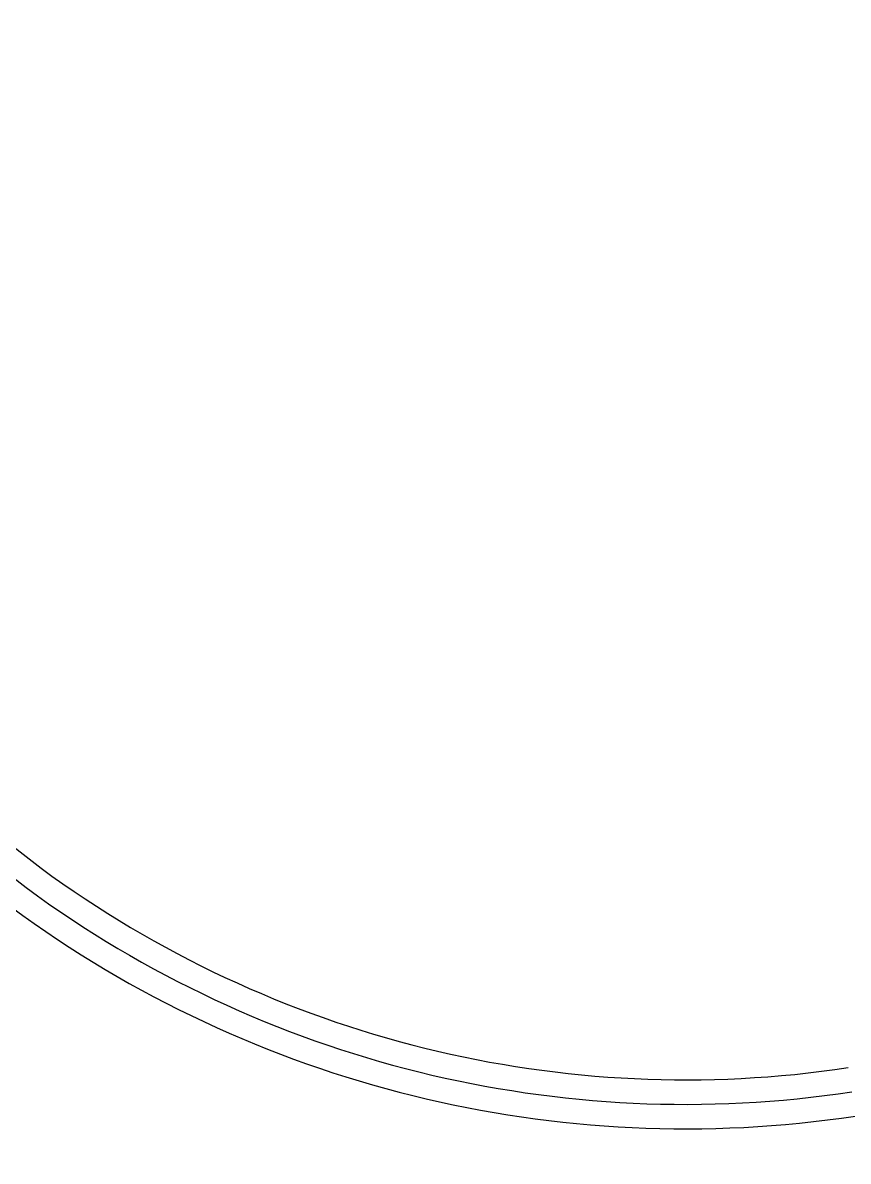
# Model space of a CAD drawing. Header units: millimetres. Extents: x 832728086 to 834530684, y 817551485 to 818349469.
# Drawn here: x 832988679 to 832994570, y 817905283 to 817913412 of the extents above; entities that cross this region are included whole.
import ezdxf

# ---------------------------------------------------------------- set-up
doc = ezdxf.new("R2010")
doc.units = ezdxf.units.MM
doc.header["$LTSCALE"] = 100
doc.layers.add('000-Tactile-l', color=8, linetype='Continuous')

# ---------------------------------------------------------------- blocks, each defined once
blk = doc.blocks.new('tactile')
at = {"layer": '000-Tactile-l', "ltscale": 5e-05}
for centre, radius, start, end in [((834194.3077, 818037.55), 96.934, 230.079516, 232.127546), ((834194.3077, 818037.55), 97.109, 230.079196, 232.128875), ((834139.3993, 817967.2738), 7.7535, 233.60997, 278.61119), ((834139.3993, 817967.2738), 7.9285, 233.59352, 278.61119), ((834139.3993, 817967.2738), 8.1035, 233.57763, 278.61119)]:
    blk.add_arc(centre, radius, start, end, dxfattribs=at)

msp = doc.modelspace()

# ---------------------------------------------------------------- linework, layer by layer
at = {"ltscale": 5}
msp.add_circle((833186042.1669, 817950476.993), 398992.1588, dxfattribs=at)

# ---------------------------------------------------------------- block references
at = {"layer": '000-Tactile-l', "xscale": 1000, "yscale": 1000, "zscale": 1000}
msp.add_blockref('tactile', (-1145990.4835, -53655.9264), dxfattribs=at)

doc.saveas('drawing.dxf')
